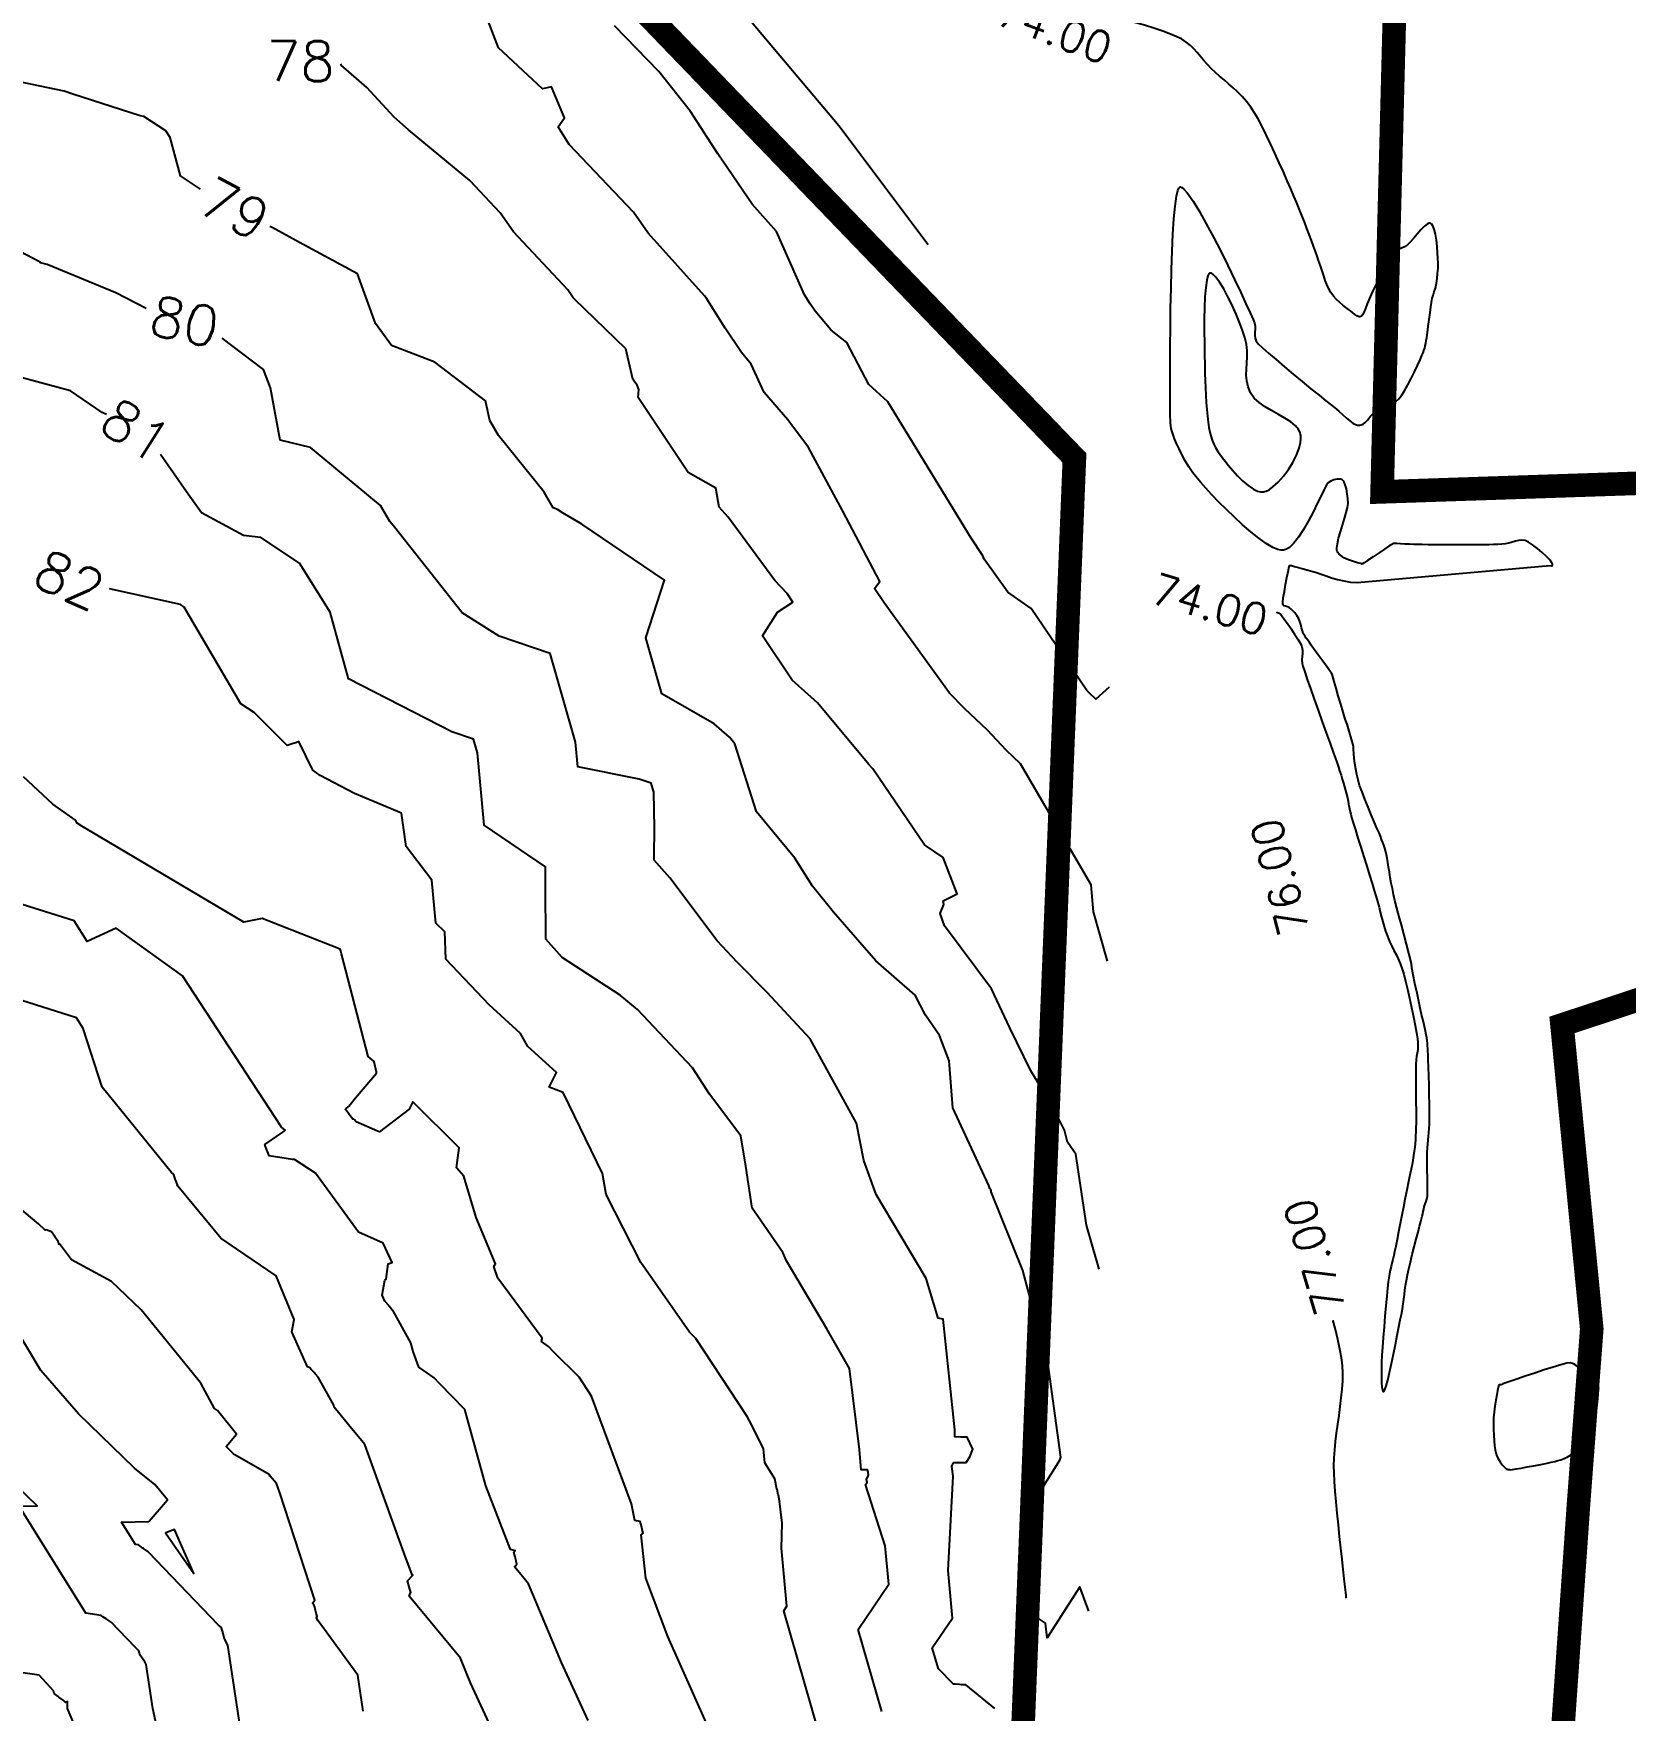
# Model space of a CAD drawing. Header units: metres. Extents: x 729358 to 732680, y 1423022 to 1426117.
# Drawn here: x 731091.7 to 731351, y 1424406.7 to 1424679.8 of the extents above; entities that cross this region are included whole.
import ezdxf

# ---------------------------------------------------------------- set-up
doc = ezdxf.new("R2010")
doc.units = ezdxf.units.M
doc.header["$MEASUREMENT"] = 0
doc.linetypes.add('PHANTOM', pattern=[2.5, 1.25, -0.25, 0.25, -0.25, 0.25, -0.25])
for name, color, linetype in [('36Bound', 6, 'PHANTOM'), ('ACAD_WHA ล่าสุด_พิกัดโครงการ$0$C-TOPO-MAJR', 9, 'Continuous'), ('ACAD_WHA ล่าสุด_พิกัดโครงการ$0$C-TOPO-MINR', 8, 'Continuous'), ('HR36 IE-Exi_Xref$0$CONTOUR', 8, 'Continuous'), ('HR36 IE-Exi_Xref$0$CONTOURINDEX', 10, 'Continuous'), ('HR36 IE-Exi_Xref$0$CONTOURTEXT', 7, 'Continuous')]:
    doc.layers.add(name, color=color, linetype=linetype)
doc.styles.add('ACAD_WHA ล่าสุด_พิกัดโครงการ$0$Standard', font='simplex.shx')
doc.styles.add('HR36 IE-Exi_Xref$0$5mm', font='simplex', dxfattribs={"height": 5})

msp = doc.modelspace()

# ---------------------------------------------------------------- linework, layer by layer
at = {"layer": 'ACAD_WHA ล่าสุด_พิกัดโครงการ$0$C-TOPO-MAJR', "color": 1, "linetype": 'Continuous', "lineweight": -3, "extrusion": (-1.32336e-07, 8.68819e-08, 1), "elevation": 75}
msp.add_lwpolyline([(731283.29, 1424640.78), (731283.22, 1424640.76), (731283.11, 1424640.64), (731282.95, 1424640.32), (731282.78, 1424639.64), (731282.62, 1424638.44), (731282.5, 1424636.93), (731282.43, 1424635.18), (731282.39, 1424633.29), (731282.39, 1424631.33), (731282.4, 1424629.38), (731282.43, 1424627.52), (731282.46, 1424625.84), (731282.5, 1424624.41), (731282.53, 1424623.31), (731282.57, 1424622.1), (731282.63, 1424620.89), (731282.71, 1424619.71), (731282.79, 1424618.56), (731282.9, 1424617.49), (731283.01, 1424616.5), (731283.14, 1424615.62), (731283.28, 1424614.87), (731283.43, 1424614.28), (731283.67, 1424613.57), (731283.92, 1424612.95), (731284.19, 1424612.39), (731284.52, 1424611.84), (731284.9, 1424611.29), (731285.36, 1424610.71), (731285.78, 1424610.18), (731286.34, 1424609.47), (731287.03, 1424608.65), (731287.8, 1424607.78), (731288.64, 1424606.93), (731289.51, 1424606.18), (731290.38, 1424605.58), (731291.06, 1424605.27), (731291.56, 1424605.16), (731291.88, 1424605.15), (731292.03, 1424605.16), (731292.17, 1424605.19), (731292.46, 1424605.28), (731292.93, 1424605.51), (731293.58, 1424605.97), (731294.43, 1424606.74), (731295.28, 1424607.7), (731296.09, 1424608.78), (731296.81, 1424609.95), (731297.41, 1424611.14), (731297.86, 1424612.3), (731298.07, 1424613.17), (731298.14, 1424613.78), (731298.13, 1424614.16), (731298.11, 1424614.34), (731298.08, 1424614.51), (731297.98, 1424614.84), (731297.73, 1424615.31), (731297.25, 1424615.89), (731296.46, 1424616.56), (731295.5, 1424617.18), (731294.45, 1424617.78), (731293.36, 1424618.39), (731292.31, 1424619.02), (731291.34, 1424619.69), (731290.53, 1424620.44), (731289.93, 1424621.27), (731289.52, 1424622.25), (731289.31, 1424623.22), (731289.23, 1424624.18), (731289.26, 1424625.15), (731289.32, 1424626.13), (731289.38, 1424627.12), (731289.38, 1424628.15), (731289.28, 1424629.21), (731289.02, 1424630.31), (731288.64, 1424631.43), (731288.15, 1424632.73), (731287.56, 1424634.12), (731286.92, 1424635.54), (731286.24, 1424636.93), (731285.55, 1424638.2), (731284.89, 1424639.29), (731284.27, 1424640.13), (731283.83, 1424640.58), (731283.54, 1424640.76), (731283.36, 1424640.79), (731283.29, 1424640.78)], close=True, dxfattribs=at)
at = {"layer": 'ACAD_WHA ล่าสุด_พิกัดโครงการ$0$C-TOPO-MINR', "color": 8, "linetype": 'Continuous', "lineweight": -3, "extrusion": (-1.32336e-07, 8.68819e-08, 1)}
for points, elevation in [([(731282.03, 1424587.16), (731282.13, 1424587.13), (731282.34, 1424587.07), (731282.7, 1424586.97), (731283.25, 1424586.8), (731284.02, 1424586.56), (731284.86, 1424586.31), (731285.75, 1424586.07), (731286.65, 1424585.84), (731287.54, 1424585.65), (731288.39, 1424585.52), (731289.38, 1424585.44), (731290.41, 1424585.42), (731291.42, 1424585.45), (731292.35, 1424585.5), (731293.13, 1424585.55), (731293.7, 1424585.58), (731294, 1424585.57), (731294.3, 1424585.5), (731294.56, 1424585.4), (731294.81, 1424585.23), (731295.02, 1424584.98), (731295.42, 1424584.45), (731295.94, 1424583.72), (731296.52, 1424582.87), (731297.11, 1424581.99), (731297.63, 1424581.15), (731298.04, 1424580.44), (731298.27, 1424579.94), (731298.37, 1424579.38), (731298.37, 1424578.86), (731298.31, 1424578.35), (731298.28, 1424577.82), (731298.33, 1424577.23), (731298.46, 1424576.75), (731298.75, 1424575.86), (731299.17, 1424574.62), (731299.69, 1424573.12), (731300.29, 1424571.42), (731300.94, 1424569.6), (731301.6, 1424567.73), (731302.26, 1424565.9), (731302.88, 1424564.16), (731303.43, 1424562.61), (731303.9, 1424561.3), (731304.24, 1424560.33), (731304.43, 1424559.75), (731304.66, 1424559.02), (731304.87, 1424558.36), (731305.05, 1424557.73), (731305.23, 1424557.13), (731305.39, 1424556.52), (731305.55, 1424555.9), (731305.69, 1424555.31), (731305.8, 1424554.78), (731305.89, 1424554.28), (731305.98, 1424553.79), (731306.09, 1424553.26), (731306.24, 1424552.67), (731306.39, 1424552.13), (731306.65, 1424551.26), (731307, 1424550.11), (731307.42, 1424548.77), (731307.88, 1424547.29), (731308.37, 1424545.74), (731308.85, 1424544.2), (731309.31, 1424542.72), (731309.73, 1424541.38), (731310.08, 1424540.24), (731310.34, 1424539.37), (731310.61, 1424538.42), (731310.85, 1424537.54), (731311.06, 1424536.72), (731311.26, 1424535.92), (731311.47, 1424535.15), (731311.68, 1424534.38), (731311.93, 1424533.6), (731312.21, 1424532.8), (731312.56, 1424531.93), (731312.92, 1424531.16), (731313.27, 1424530.47), (731313.63, 1424529.8), (731313.98, 1424529.1), (731314.32, 1424528.33), (731314.64, 1424527.45), (731314.89, 1424526.62), (731315.18, 1424525.49), (731315.5, 1424524.15), (731315.83, 1424522.68), (731316.16, 1424521.16), (731316.47, 1424519.66), (731316.74, 1424518.27), (731316.96, 1424517.06), (731317.12, 1424516.1), (731317.19, 1424515.49), (731317.19, 1424514.85), (731317.15, 1424514.28), (731317.07, 1424513.75), (731316.98, 1424513.22), (731316.9, 1424512.65), (731316.84, 1424512), (731316.83, 1424511.42), (731316.83, 1424510.56), (731316.83, 1424509.49), (731316.84, 1424508.28), (731316.86, 1424506.99), (731316.87, 1424505.69), (731316.88, 1424504.44), (731316.89, 1424503.31), (731316.88, 1424502.36), (731316.87, 1424501.66), (731316.84, 1424500.92), (731316.8, 1424500.27), (731316.77, 1424499.66), (731316.72, 1424499.06), (731316.66, 1424498.46), (731316.59, 1424497.8), (731316.49, 1424497.07), (731316.37, 1424496.32), (731316.24, 1424495.59), (731316.09, 1424494.88), (731315.94, 1424494.15), (731315.77, 1424493.4), (731315.6, 1424492.59), (731315.42, 1424491.72), (731315.26, 1424490.93), (731315.06, 1424489.9), (731314.82, 1424488.69), (731314.56, 1424487.37), (731314.3, 1424486), (731314.03, 1424484.66), (731313.79, 1424483.4), (731313.57, 1424482.29), (731313.39, 1424481.4), (731313.26, 1424480.8), (731313.11, 1424480.12), (731312.96, 1424479.53), (731312.82, 1424478.98), (731312.68, 1424478.43), (731312.56, 1424477.83), (731312.44, 1424477.15), (731312.36, 1424476.52), (731312.25, 1424475.5), (731312.12, 1424474.16), (731311.97, 1424472.6), (731311.82, 1424470.9), (731311.67, 1424469.16), (731311.53, 1424467.45), (731311.41, 1424465.88), (731311.32, 1424464.51), (731311.25, 1424463.45), (731311.23, 1424462.78), (731311.23, 1424461.9), (731311.23, 1424460.97), (731311.25, 1424460.1), (731311.31, 1424459.36), (731311.4, 1424458.92), (731311.49, 1424458.72), (731311.57, 1424458.65), (731311.61, 1424458.64), (731311.64, 1424458.65), (731311.7, 1424458.72), (731311.81, 1424458.97), (731311.99, 1424459.52), (731312.26, 1424460.51), (731312.56, 1424461.76), (731312.88, 1424463.19), (731313.2, 1424464.73), (731313.52, 1424466.3), (731313.83, 1424467.81), (731314.1, 1424469.18), (731314.32, 1424470.34), (731314.49, 1424471.21), (731314.65, 1424472.12), (731314.78, 1424472.94), (731314.88, 1424473.7), (731314.98, 1424474.43), (731315.07, 1424475.17), (731315.18, 1424475.93), (731315.31, 1424476.75), (731315.49, 1424477.65), (731315.69, 1424478.61), (731315.96, 1424479.73), (731316.26, 1424480.96), (731316.59, 1424482.23), (731316.91, 1424483.47), (731317.21, 1424484.61), (731317.46, 1424485.58), (731317.66, 1424486.31), (731317.77, 1424486.75), (731317.87, 1424487.2), (731317.96, 1424487.6), (731318.04, 1424487.97), (731318.13, 1424488.35), (731318.22, 1424488.74), (731318.37, 1424489.2), (731318.51, 1424489.6), (731318.63, 1424489.99), (731318.73, 1424490.46), (731318.75, 1424490.89), (731318.75, 1424491.6), (731318.74, 1424492.52), (731318.72, 1424493.56), (731318.7, 1424494.67), (731318.68, 1424495.75), (731318.68, 1424496.74), (731318.69, 1424497.55), (731318.73, 1424498.3), (731318.79, 1424498.98), (731318.85, 1424499.6), (731318.92, 1424500.2), (731318.98, 1424500.82), (731319.04, 1424501.49), (731319.07, 1424502.25), (731319.08, 1424503.01), (731319.07, 1424504.11), (731319.05, 1424505.46), (731319.02, 1424506.96), (731318.99, 1424508.52), (731318.95, 1424510.06), (731318.91, 1424511.47), (731318.87, 1424512.66), (731318.84, 1424513.55), (731318.82, 1424514.05), (731318.8, 1424514.53), (731318.77, 1424514.94), (731318.74, 1424515.34), (731318.7, 1424515.75), (731318.64, 1424516.23), (731318.54, 1424516.71), (731318.35, 1424517.6), (731318.07, 1424518.83), (731317.74, 1424520.28), (731317.39, 1424521.87), (731317.04, 1424523.5), (731316.7, 1424525.07), (731316.42, 1424526.48), (731316.22, 1424527.65), (731316.12, 1424528.34), (731314.51, 1424534.62), (731314.22, 1424535.56), (731313.95, 1424536.56), (731313.69, 1424537.59), (731313.45, 1424538.61), (731313.23, 1424539.61), (731313.02, 1424540.54), (731312.83, 1424541.43), (731312.67, 1424542.33), (731312.53, 1424543.2), (731312.4, 1424544.03), (731312.29, 1424544.8), (731312.19, 1424545.49), (731312.09, 1424546.07), (731311.98, 1424546.53), (731311.82, 1424547.11), (731311.65, 1424547.6), (731311.48, 1424548.06), (731311.28, 1424548.54), (731311.07, 1424549.1), (731310.86, 1424549.61), (731310.52, 1424550.4), (731310.08, 1424551.42), (731309.58, 1424552.58), (731309.06, 1424553.83), (731308.54, 1424555.09), (731308.08, 1424556.29), (731307.69, 1424557.36), (731307.43, 1424558.24), (731307.22, 1424559.11), (731307.05, 1424560.01), (731306.9, 1424560.91), (731306.79, 1424561.76), (731306.72, 1424562.54), (731306.67, 1424563.21), (731306.67, 1424563.74), (731305.65, 1424567.31), (731305.35, 1424568.16), (731304.99, 1424569.29), (731304.61, 1424570.59), (731304.22, 1424571.94), (731303.86, 1424573.21), (731303.56, 1424574.29), (731303.34, 1424575.07), (731303.23, 1424575.42), (731303.09, 1424575.66), (731302.94, 1424575.86), (731302.77, 1424576.09), (731302.55, 1424576.39), (731302.12, 1424577), (731301.54, 1424577.79), (731300.91, 1424578.67), (731300.31, 1424579.5), (731299.82, 1424580.19), (731299.52, 1424580.61), (731299.23, 1424581.01), (731298.98, 1424581.34), (731298.74, 1424581.69), (731298.51, 1424582.11), (731298.36, 1424582.54), (731298.24, 1424583.03), (731298.12, 1424583.55), (731297.97, 1424584.07), (731297.75, 1424584.57), (731297.46, 1424585.03), (731297.12, 1424585.45), (731296.78, 1424585.81), (731296.46, 1424586.1), (731296.21, 1424586.31), (731295.92, 1424586.46), (731295.62, 1424586.53), (731295.35, 1424586.62), (731295.17, 1424586.8), (731295.16, 1424587.16), (731295.26, 1424587.92), (731295.43, 1424588.93), (731295.63, 1424590.07), (731295.85, 1424591.19), (731296.04, 1424592.16), (731296.16, 1424592.74), (731296.22, 1424593.02), (731296.24, 1424593.11), (731296.25, 1424593.12), (731296.26, 1424593.13), (731296.29, 1424593.15), (731296.35, 1424593.17), (731296.43, 1424593.18), (731296.61, 1424593.14), (731297.06, 1424593.01), (731297.71, 1424592.83), (731298.48, 1424592.61), (731299.29, 1424592.39), (731300.06, 1424592.18), (731300.67, 1424592), (731301.4, 1424591.75), (731302.22, 1424591.47), (731303.13, 1424591.17), (731304.11, 1424590.89), (731305.14, 1424590.65), (731306.2, 1424590.47), (731307.29, 1424590.39), (731338.66, 1424593.14), (731338.96, 1424593.12), (731339.08, 1424593.16), (731339.12, 1424593.2), (731339.13, 1424593.24), (731339.12, 1424593.36), (731339.01, 1424593.6), (731338.71, 1424594.01), (731338.14, 1424594.62), (731337.43, 1424595.28), (731336.65, 1424595.94), (731335.87, 1424596.52), (731335.18, 1424596.97), (731334.64, 1424597.21), (731334.09, 1424597.3), (731333.58, 1424597.25), (731333.07, 1424597.11), (731332.55, 1424596.94), (731331.99, 1424596.78), (731331.38, 1424596.67), (731330.84, 1424596.63), (731330.21, 1424596.6), (731329.52, 1424596.57), (731328.76, 1424596.55), (731327.94, 1424596.54), (731327.09, 1424596.53), (731326.21, 1424596.52), (731325.3, 1424596.51), (731324.41, 1424596.51), (731323.37, 1424596.51), (731322.25, 1424596.52), (731321.09, 1424596.52), (731319.94, 1424596.54), (731318.86, 1424596.55), (731317.9, 1424596.56), (731317.1, 1424596.58), (731316.53, 1424596.59), (731315.81, 1424596.62), (731315.05, 1424596.66), (731314.34, 1424596.7), (731313.73, 1424596.74), (731313.37, 1424596.76), (731313.21, 1424596.77), (731313.15, 1424596.78), (731313.15, 1424596.78), (731313.14, 1424596.77), (731313.12, 1424596.75), (731313.1, 1424596.7), (731313.07, 1424596.65), (731312.95, 1424596.59), (731312.74, 1424596.48), (731312.44, 1424596.29), (731311.76, 1424595.83), (731310.85, 1424595.23), (731309.87, 1424594.57), (731308.97, 1424593.97), (731308.42, 1424593.61), (731308.16, 1424593.43), (731308.07, 1424593.38), (731308.06, 1424593.37), (731308.06, 1424593.38), (731308.06, 1424593.41), (731308.05, 1424593.43), (731307.86, 1424593.47), (731307.37, 1424593.59), (731306.68, 1424593.8), (731305.9, 1424594.08), (731305.14, 1424594.44), (731304.61, 1424594.78), (731304.3, 1424595.06), (731304.14, 1424595.26), (731304.09, 1424595.37), (731304.05, 1424595.46), (731304, 1424595.67), (731303.99, 1424596.06), (731304.06, 1424596.69), (731304.27, 1424597.63), (731304.56, 1424598.66), (731304.89, 1424599.74), (731305.23, 1424600.8), (731305.52, 1424601.78), (731305.73, 1424602.62), (731305.8, 1424603.25), (731305.76, 1424604.05), (731305.67, 1424604.86), (731305.53, 1424605.63), (731305.34, 1424606.29), (731305.16, 1424606.72), (731305.01, 1424606.95), (731304.9, 1424607.07), (731304.84, 1424607.11), (731304.77, 1424607.15), (731304.62, 1424607.21), (731304.37, 1424607.25), (731304, 1424607.24), (731303.51, 1424607.12), (731303.02, 1424606.91), (731302.57, 1424606.64), (731302.3, 1424606.29), (731301.91, 1424605.54), (731301.4, 1424604.5), (731300.79, 1424603.24), (731300.11, 1424601.85), (731299.36, 1424600.42), (731298.57, 1424599.03), (731297.75, 1424597.77), (731296.92, 1424596.74), (731296.26, 1424596.12), (731295.77, 1424595.82), (731295.45, 1424595.7), (731295.29, 1424595.67), (731295.15, 1424595.65), (731294.86, 1424595.67), (731294.35, 1424595.79), (731293.57, 1424596.12), (731292.47, 1424596.76), (731291.26, 1424597.61), (731289.97, 1424598.64), (731288.64, 1424599.78), (731287.3, 1424601.01), (731286, 1424602.26), (731284.77, 1424603.5), (731283.63, 1424604.68), (731282.64, 1424605.74), (731281.82, 1424606.66), (731281.21, 1424607.38), (731280.52, 1424608.28), (731279.88, 1424609.24), (731279.29, 1424610.23), (731278.75, 1424611.22), (731278.28, 1424612.16), (731277.88, 1424613.03), (731277.55, 1424613.8), (731277.3, 1424614.44), (731277.14, 1424614.91), (731277, 1424615.45), (731276.92, 1424615.93), (731276.88, 1424616.39), (731276.86, 1424616.86), (731276.85, 1424617.36), (731276.84, 1424617.92), (731276.83, 1424618.48), (731276.83, 1424619.65), (731276.82, 1424621.37), (731276.82, 1424623.53), (731276.82, 1424626.07), (731276.84, 1424628.9), (731276.87, 1424631.92), (731276.91, 1424635.07), (731276.97, 1424638.25), (731277.05, 1424641.37), (731277.16, 1424644.37), (731277.29, 1424647.14), (731277.45, 1424649.62), (731277.64, 1424651.71), (731277.87, 1424653.32), (731278.08, 1424654.22), (731278.25, 1424654.64), (731278.38, 1424654.78), (731278.44, 1424654.81), (731278.52, 1424654.81), (731278.72, 1424654.75), (731279.08, 1424654.46), (731279.67, 1424653.78), (731280.56, 1424652.49), (731281.59, 1424650.81), (731282.7, 1424648.83), (731283.87, 1424646.64), (731285.06, 1424644.34), (731286.22, 1424642.01), (731287.32, 1424639.75), (731288.32, 1424637.65), (731289.18, 1424635.8), (731289.87, 1424634.3), (731290.34, 1424633.23), (731290.55, 1424632.69), (731290.66, 1424632.15), (731290.67, 1424631.63), (731290.64, 1424631.13), (731290.62, 1424630.65), (731290.68, 1424630.17), (731290.86, 1424629.68), (731291.19, 1424629.28), (731291.88, 1424628.62), (731292.86, 1424627.73), (731294.07, 1424626.69), (731295.43, 1424625.54), (731296.88, 1424624.33), (731298.35, 1424623.12), (731299.77, 1424621.95), (731301.08, 1424620.89), (731302.21, 1424619.98), (731303.09, 1424619.27), (731303.66, 1424618.83), (731304.3, 1424618.29), (731304.92, 1424617.74), (731305.5, 1424617.2), (731306.07, 1424616.72), (731306.61, 1424616.33), (731307.02, 1424616.12), (731307.33, 1424616.03), (731307.53, 1424616.01), (731307.63, 1424616.01), (731307.74, 1424616.02), (731307.96, 1424616.06), (731308.25, 1424616.19), (731308.6, 1424616.46), (731309.01, 1424616.91), (731309.42, 1424617.41), (731309.88, 1424617.93), (731310.42, 1424618.38), (731311.04, 1424618.73), (731311.67, 1424619), (731312.3, 1424619.23), (731312.92, 1424619.5), (731313.53, 1424619.84), (731314.1, 1424620.31), (731314.52, 1424620.84), (731315.02, 1424621.62), (731315.55, 1424622.58), (731316.1, 1424623.64), (731316.63, 1424624.72), (731317.12, 1424625.75), (731317.54, 1424626.66), (731317.84, 1424627.36), (731318.02, 1424627.78), (731318.17, 1424628.2), (731318.29, 1424628.58), (731318.37, 1424628.95), (731318.46, 1424629.33), (731318.54, 1424629.78), (731318.63, 1424630.28), (731318.74, 1424631.09), (731318.88, 1424632.11), (731319.03, 1424633.22), (731319.18, 1424634.31), (731319.3, 1424635.28), (731319.4, 1424636), (731319.46, 1424636.38), (731319.53, 1424636.69), (731319.6, 1424636.96), (731319.68, 1424637.22), (731319.75, 1424637.47), (731319.85, 1424637.76), (731319.94, 1424638.02), (731320.03, 1424638.31), (731320.09, 1424638.62), (731320.19, 1424639.17), (731320.3, 1424639.88), (731320.4, 1424640.7), (731320.46, 1424641.57), (731320.47, 1424642.41), (731320.43, 1424643.15), (731320.38, 1424644.07), (731320.3, 1424645.09), (731320.19, 1424646.14), (731320.03, 1424647.12), (731319.82, 1424647.96), (731319.62, 1424648.48), (731319.44, 1424648.74), (731319.31, 1424648.85), (731319.24, 1424648.88), (731319.16, 1424648.9), (731318.98, 1424648.89), (731318.68, 1424648.76), (731318.24, 1424648.44), (731317.65, 1424647.85), (731317.05, 1424647.14), (731316.47, 1424646.43), (731315.94, 1424645.82), (731315.51, 1424645.4), (731314.99, 1424645.08), (731314.5, 1424644.85), (731314.02, 1424644.65), (731313.57, 1424644.39), (731313.12, 1424644.01), (731312.79, 1424643.57), (731312.36, 1424642.85), (731311.87, 1424641.94), (731311.35, 1424640.92), (731310.83, 1424639.87), (731310.35, 1424638.86), (731309.92, 1424637.99), (731309.59, 1424637.32), (731309.25, 1424636.56), (731308.93, 1424635.78), (731308.64, 1424635.03), (731308.36, 1424634.38), (731308.15, 1424633.99), (731308, 1424633.79), (731307.9, 1424633.72), (731307.85, 1424633.69), (731307.79, 1424633.68), (731307.67, 1424633.67), (731307.48, 1424633.7), (731307.22, 1424633.82), (731306.89, 1424634.05), (731306.54, 1424634.34), (731306.18, 1424634.62), (731305.86, 1424634.85), (731305.45, 1424635.16), (731304.98, 1424635.54), (731304.47, 1424635.98), (731303.95, 1424636.48), (731303.46, 1424637.02), (731303.02, 1424637.61), (731302.65, 1424638.23), (731302.35, 1424638.9), (731302.09, 1424639.6), (731301.84, 1424640.35), (731301.6, 1424641.14), (731301.33, 1424641.97), (731301.01, 1424642.84), (731300.76, 1424643.52), (731300.48, 1424644.3), (731300.17, 1424645.15), (731299.83, 1424646.07), (731299.47, 1424647.05), (731299.09, 1424648.07), (731298.69, 1424649.12), (731298.28, 1424650.19), (731297.85, 1424651.26), (731297.4, 1424652.32), (731296.98, 1424653.31), (731296.47, 1424654.49), (731295.9, 1424655.82), (731295.27, 1424657.25), (731294.6, 1424658.76), (731293.9, 1424660.29), (731293.2, 1424661.82), (731292.49, 1424663.28), (731291.8, 1424664.66), (731291.15, 1424665.89), (731290.53, 1424666.95), (731289.98, 1424667.8), (731289.28, 1424668.71), (731288.56, 1424669.53), (731287.82, 1424670.28), (731287.08, 1424670.97), (731286.34, 1424671.62), (731285.61, 1424672.24), (731284.89, 1424672.85), (731284.2, 1424673.46), (731283.53, 1424674.09), (731282.85, 1424674.79), (731282.27, 1424675.46), (731281.74, 1424676.11), (731281.22, 1424676.72), (731280.7, 1424677.3), (731280.12, 1424677.86), (731279.45, 1424678.4), (731278.67, 1424678.91), (731277.93, 1424679.28), (731276.89, 1424679.71), (731275.62, 1424680.17), (731274.18, 1424680.66), (731272.63, 1424681.15), (731271.03, 1424681.62), (731269.44, 1424682.05), (731267.93, 1424682.44), (731266.56, 1424682.75), (731265.38, 1424682.97), (731264.47, 1424683.08), (731263.88, 1424683.07), (731263.24, 1424682.81), (731262.71, 1424682.39), (731262.25, 1424681.85), (731261.81, 1424681.29), (731261.35, 1424680.76), (731260.83, 1424680.33), (731260.19, 1424680.09), (731259.52, 1424680.06), (731258.77, 1424680.18), (731257.96, 1424680.42), (731257.14, 1424680.72), (731256.34, 1424681.06), (731255.61, 1424681.39), (731254.97, 1424681.67), (731254.46, 1424681.86)], 74), ([(731305.53, 1424425), (731305.51, 1424425.12), (731305.48, 1424425.41), (731305.43, 1424425.94), (731305.33, 1424426.81), (731305.19, 1424428.12), (731305.01, 1424429.64), (731304.83, 1424431.33), (731304.63, 1424433.13), (731304.43, 1424435.01), (731304.23, 1424436.92), (731304.04, 1424438.82), (731303.87, 1424440.67), (731303.72, 1424442.41), (731303.61, 1424444), (731303.54, 1424445.4), (731303.51, 1424446.57), (731303.54, 1424447.82), (731303.63, 1424449.13), (731303.77, 1424450.49), (731303.95, 1424451.89), (731304.14, 1424453.32), (731304.35, 1424454.76), (731304.54, 1424456.2), (731304.71, 1424457.62), (731304.85, 1424459.01), (731304.93, 1424460.36), (731304.96, 1424461.66), (731304.9, 1424462.89), (731304.75, 1424464.11), (731304.49, 1424465.52), (731304.15, 1424467.09), (731303.74, 1424468.77), (731303.28, 1424470.52), (731302.79, 1424472.3), (731302.29, 1424474.06), (731301.79, 1424475.76), (731301.31, 1424477.35), (731300.88, 1424478.8), (731300.5, 1424480.05), (731300.2, 1424481.08), (731299.99, 1424481.82)], 77)]:
    msp.add_lwpolyline(points, dxfattribs=dict(at, elevation=elevation))
at = {"layer": 'ACAD_WHA ล่าสุด_พิกัดโครงการ$0$C-TOPO-MINR', "color": 8, "linetype": 'Continuous', "lineweight": -3, "extrusion": (-1.32336e-07, 8.68819e-08, 1), "elevation": 76}
msp.add_lwpolyline([(731346.63, 1424459.25), (731346.62, 1424459.31), (731346.61, 1424459.43), (731346.59, 1424459.6), (731346.54, 1424459.8), (731346.46, 1424460.04), (731346.31, 1424460.29), (731346.09, 1424460.52), (731345.73, 1424460.79), (731345.28, 1424461.11), (731344.78, 1424461.45), (731344.27, 1424461.8), (731343.81, 1424462.16), (731343.39, 1424462.54), (731342.97, 1424462.88), (731342.51, 1424463.15), (731341.98, 1424463.3), (731341.44, 1424463.24), (731340.48, 1424463), (731339.21, 1424462.63), (731337.75, 1424462.17), (731336.2, 1424461.66), (731334.67, 1424461.14), (731333.28, 1424460.66), (731332.14, 1424460.26), (731331.36, 1424459.98), (731331.04, 1424459.87), (731330.84, 1424459.81), (731330.67, 1424459.76), (731330.48, 1424459.72), (731330.37, 1424459.69), (731330.33, 1424459.64), (731330.31, 1424459.56), (731330.31, 1424459.47), (731330.27, 1424459.3), (731330.17, 1424458.82), (731330.03, 1424458.11), (731329.87, 1424457.24), (731329.72, 1424456.28), (731329.59, 1424455.3), (731329.51, 1424454.37), (731329.49, 1424453.45), (731329.5, 1424452.49), (731329.53, 1424451.53), (731329.59, 1424450.62), (731329.66, 1424449.81), (731329.75, 1424449.14), (731329.86, 1424448.66), (731330.05, 1424448.14), (731330.31, 1424447.63), (731330.58, 1424447.19), (731330.82, 1424446.85), (731330.96, 1424446.65), (731331.12, 1424446.48), (731331.29, 1424446.34), (731331.41, 1424446.24), (731331.52, 1424446.12), (731331.63, 1424446.02), (731331.76, 1424445.99), (731331.9, 1424445.97), (731332.08, 1424445.93), (731332.32, 1424445.9), (731332.58, 1424445.94), (731333.18, 1424446.04), (731334.01, 1424446.19), (731334.98, 1424446.37), (731335.99, 1424446.55), (731336.94, 1424446.73), (731337.73, 1424446.89), (731338.26, 1424446.99), (731338.87, 1424447.13), (731339.46, 1424447.27), (731340, 1424447.41), (731340.44, 1424447.52), (731340.72, 1424447.61), (731340.99, 1424447.72), (731341.23, 1424447.83), (731341.48, 1424447.98), (731341.77, 1424448.14), (731342.31, 1424448.47), (731343, 1424448.9), (731343.76, 1424449.39), (731344.48, 1424449.89), (731345.08, 1424450.37), (731345.45, 1424450.77), (731345.69, 1424451.23), (731345.81, 1424451.7), (731345.87, 1424452.18), (731345.91, 1424452.7), (731345.97, 1424453.27), (731346.05, 1424453.8), (731346.15, 1424454.57), (731346.26, 1424455.5), (731346.37, 1424456.48), (731346.48, 1424457.44), (731346.56, 1424458.28), (731346.62, 1424458.92), (731346.63, 1424459.25)], close=True, dxfattribs=at)
at = {"layer": 'HR36 IE-Exi_Xref$0$CONTOUR', "flags": 128}
for points, elevation in [([(731237.43, 1424645.39), (731222.88, 1424664.74), (731199.62, 1424692.4), (731203.4, 1424683.96), (731195.44, 1424692.19), (731194.46, 1424693.4), (731193.88, 1424693.73), (731190.02, 1424704.22), (731189.25, 1424705.55), (731179.54, 1424711.39), (731174.91, 1424715.35), (731170.18, 1424718.51), (731167.78, 1424722.25), (731165.16, 1424731.55)], 75), ([(731266.65, 1424528.72), (731264.36, 1424536.74), (731263.99, 1424541.16), (731252.45, 1424560.89), (731250.13, 1424563.07), (731247.1, 1424566.33), (731243.32, 1424569.87), (731240.9, 1424572.38), (731230.27, 1424587.06), (731228.7, 1424589.42), (731229.55, 1424590.55), (731223.5, 1424602.03), (731217.92, 1424612.36), (731214.57, 1424616.88), (731210.7, 1424621.32), (731208.59, 1424625.97), (731207.04, 1424627.83), (731204.34, 1424631.84), (731201.26, 1424636.76), (731201.23, 1424636.83), (731201, 1424637.09), (731191.81, 1424647.26), (731189.42, 1424650.7), (731178.93, 1424661.74), (731177.15, 1424664.58), (731178.16, 1424666.05), (731176.06, 1424671.12), (731174.58, 1424670.79), (731167.41, 1424677.48), (731165.12, 1424683.53)], 77), ([(731118.88, 1424654.46), (731115.66, 1424656.65), (731113.98, 1424662.86), (731113.26, 1424663.93), (731109.67, 1424666.29), (731109.05, 1424666.41), (731098.13, 1424669.92), (731096.71, 1424670.41), (731086.55, 1424672.54)], 79), ([(731263.58, 1424422.85), (731262.11, 1424426.82), (731256.8, 1424418.54), (731256.52, 1424420.91), (731255.23, 1424421.78), (731255.22, 1424421.78), (731253.64, 1424424.29), (731252.73, 1424437.72), (731258.85, 1424447.49), (731259.02, 1424447.94), (731256.71, 1424465.01), (731254.96, 1424470.41), (731252.81, 1424478.36), (731247.69, 1424491.19), (731247.68, 1424491.31), (731247.66, 1424491.31), (731247.6, 1424491.5), (731247.48, 1424491.71), (731247.31, 1424492.18), (731241.43, 1424504.83), (731240.85, 1424512.52), (731239.28, 1424516.62), (731236.97, 1424519.94), (731235.28, 1424523.18), (731228.91, 1424528.76), (731226.27, 1424531.76), (731221.98, 1424536.72), (731218.57, 1424540.96), (731215.69, 1424545.48), (731209.46, 1424553.04), (731205.93, 1424564.12), (731205.04, 1424565.19), (731202.58, 1424567.4), (731194.02, 1424572.25), (731191.42, 1424581.41), (731194.47, 1424590.76), (731181.03, 1424599.89), (731177.96, 1424601.67), (731177.05, 1424602.28), (731176.32, 1424602.58), (731174.89, 1424605.12), (731167.43, 1424614.34), (731166, 1424616.78), (731165.32, 1424620), (731157.09, 1424626.29), (731150.01, 1424628.99), (731147.38, 1424632.6), (731144.47, 1424640.66), (731135.02, 1424645.78), (731130.57, 1424648.21), (731130.21, 1424648.37)], 79), ([(731103.57, 1424617.76), (731102.87, 1424618.1), (731097.72, 1424621.63), (731082.57, 1424625.66)], 81), ([(731229.87, 1424406.52), (731226, 1424419.91), (731231.03, 1424427.25), (731230.42, 1424433.49), (731227.23, 1424443.49), (731227.46, 1424443.83), (731227.35, 1424444.32), (731227.65, 1424444.9), (731227.72, 1424445.03), (731227.62, 1424445.51), (731227.56, 1424445.9), (731226.51, 1424445.9), (731226.21, 1424449.18), (731224.61, 1424462.37), (731220.92, 1424468.88), (731214.35, 1424479.93), (731213.74, 1424481.26), (731208.75, 1424488.48), (731207.73, 1424495.37), (731206.93, 1424500.28), (731201.82, 1424507.08), (731199.06, 1424511.36), (731190.07, 1424520.88), (731187.27, 1424523.19), (731177.79, 1424529.32), (731175.13, 1424532.31), (731175.07, 1424540.7), (731175.1, 1424544.07), (731165.12, 1424550.87), (731165.11, 1424550.87), (731164, 1424562.65), (731163.37, 1424564.87), (731159.84, 1424566.08), (731143.03, 1424574.72), (731140, 1424585.58), (731135, 1424593.52), (731128.72, 1424597.7), (731125.91, 1424598.03), (731119.04, 1424601.73), (731116.62, 1424605.17), (731112.41, 1424611.25)], 81), ([(731201.25, 1424404.77), (731195.01, 1424418.73), (731191.44, 1424428.26), (731190.66, 1424435.28), (731191, 1424435.56), (731190.85, 1424436.15), (731190.76, 1424436.53), (731190.61, 1424437.12), (731190.53, 1424437.5), (731189.62, 1424437.63), (731189.11, 1424440.35), (731182.56, 1424457.9), (731180.56, 1424460.96), (731176.39, 1424465.13), (731175.58, 1424466), (731174.46, 1424466.77), (731174.55, 1424467.33), (731167.32, 1424477.1), (731166.68, 1424479), (731166.93, 1424479.45), (731163.82, 1424486.98), (731161.77, 1424493.71), (731160.57, 1424495.05), (731161.02, 1424498.32), (731153.49, 1424505.83), (731152.87, 1424504.64), (731148.07, 1424500.94), (731147.88, 1424500.97), (731147.71, 1424501.04), (731144.24, 1424502.55), (731143.99, 1424502.9), (731143.86, 1424502.98), (731143.71, 1424502.99), (731143.13, 1424503.77), (731143.11, 1424503.81), (731142.53, 1424504.59), (731142.51, 1424504.64), (731142.62, 1424504.72), (731142.97, 1424505.02), (731143.08, 1424505.13), (731144.13, 1424506.49), (731147.54, 1424510.49), (731147.56, 1424510.54), (731147.56, 1424510.65), (731147.17, 1424512.33), (731147.16, 1424512.37), (731146.2, 1424513.2), (731141.89, 1424529.95), (731141.76, 1424530.35), (731141.76, 1424530.35), (731141.76, 1424530.35), (731141.76, 1424530.35), (731141.66, 1424530.69), (731141.64, 1424530.67), (731128.93, 1424535.68), (731125.94, 1424535.06), (731099.58, 1424550.73), (731098.83, 1424551.21), (731098.55, 1424551.7), (731094.83, 1424554.3), (731090.07, 1424558.74)], 83), ([(731166.61, 1424403.13), (731162.89, 1424411.23), (731161.22, 1424415.23), (731152.89, 1424425.32), (731153.11, 1424425.88), (731153.13, 1424425.89), (731152.89, 1424426.83), (731152.88, 1424426.86), (731152.63, 1424427.79), (731152.63, 1424427.83), (731153.48, 1424428.76), (731153.4, 1424428.78), (731152.01, 1424432.41), (731145.64, 1424450.02), (731143.01, 1424453.23), (731140.65, 1424456.12), (731140.63, 1424456.4), (731138.07, 1424461), (731137.63, 1424461.45), (731137.4, 1424461.74), (731136.96, 1424462.2), (731136.73, 1424462.48), (731136.34, 1424462.66), (731133.77, 1424468.37), (731134.13, 1424470.35), (731131.22, 1424477.47), (731122.23, 1424483.64), (731115.21, 1424492.09), (731115.12, 1424492.29), (731115.14, 1424492.29), (731114.87, 1424493.03), (731114.78, 1424493.23), (731114.54, 1424493.97), (731114.13, 1424494.38), (731102.87, 1424508.2), (731099.78, 1424517.78), (731098.71, 1424519.52), (731085.31, 1424523.72)], 85), ([(731125.78, 1424401.17), (731123.35, 1424417.36), (731122.85, 1424418.24), (731122.82, 1424418.29), (731122.57, 1424419.23), (731122.32, 1424420.17), (731122.3, 1424420.19), (731121.85, 1424420.58), (731110.44, 1424432.5), (731110.33, 1424432.57), (731109.62, 1424433.09), (731109.51, 1424433.16), (731108.8, 1424433.68), (731108.29, 1424433.75), (731106.03, 1424437.38), (731110.51, 1424437.48), (731110.55, 1424437.54), (731113.51, 1424441), (731111.47, 1424443.53), (731108.16, 1424446.14), (731099.01, 1424455), (731092.89, 1424462.05), (731086.53, 1424472.72)], 87), ([(731113.23, 1424435.65), (731113.21, 1424435.63), (731117.79, 1424429), (731114.67, 1424436.18), (731113.23, 1424435.65)], 87), ([(731098.29, 1424404.58), (731097.23, 1424407.01), (731097.24, 1424408.19), (731096.89, 1424408), (731096.64, 1424408.25), (731096.55, 1424408.38), (731095.84, 1424408.85), (731095.74, 1424409), (731095.04, 1424409.45), (731094.97, 1424409.9), (731092.6, 1424412.43), (731089.2, 1424412.96)], 89)]:
    msp.add_lwpolyline(points, dxfattribs=dict(at, elevation=elevation))
at = {"layer": 'HR36 IE-Exi_Xref$0$CONTOURINDEX', "flags": 128}
for points, elevation in [([(731266.92, 1424573.34), (731264.74, 1424571.37), (731263.67, 1424572.37), (731263.27, 1424572.81), (731254.17, 1424586.18), (731250.4, 1424588.84), (731246.52, 1424594.21), (731246.34, 1424594.73), (731244.42, 1424597.59), (731230.85, 1424619.81), (731227.75, 1424622.64), (731224.19, 1424629.49), (731221.61, 1424631.48), (731219.01, 1424634.6), (731218.2, 1424635.8), (731217.28, 1424637.27), (731212.71, 1424647.57), (731208.76, 1424652.01), (731203.14, 1424660.2), (731198.73, 1424667.11), (731193.55, 1424673.62), (731186.34, 1424681.07)], 76), ([(731265.25, 1424478.55), (731263.19, 1424485.74), (731261.49, 1424497.3), (731260.1, 1424499.27), (731259.63, 1424501.2), (731258.56, 1424503.4), (731257.74, 1424505.03), (731254.15, 1424510.88), (731250.71, 1424517.88), (731247.72, 1424524.21), (731240.07, 1424534.49), (731239.38, 1424536.5), (731239.97, 1424537.98), (731239.85, 1424538.55), (731242.13, 1424539.68), (731239.85, 1424545.62), (731236.84, 1424547.68), (731228.41, 1424560.05), (731228.25, 1424560.2), (731227.73, 1424560.74), (731219.37, 1424570.82), (731215.27, 1424574.51), (731210.42, 1424581.72), (731212.88, 1424585.55), (731215.4, 1424587.18), (731214.47, 1424588.58), (731212.46, 1424590.74), (731204.83, 1424601.02), (731203.39, 1424602.68), (731202.85, 1424605.76), (731198.33, 1424608.32), (731190.16, 1424620.5), (731190.31, 1424621.81), (731190, 1424622.53), (731189.66, 1424623.04), (731189.31, 1424623.53), (731188.17, 1424628.46), (731179.79, 1424636.55), (731179.6, 1424636.76), (731178.71, 1424638.05), (731169.89, 1424647.48), (731167.71, 1424650.58), (731162.77, 1424655.89), (731152.75, 1424664.09), (731150.42, 1424666.19), (731146.01, 1424671), (731141.83, 1424674.66), (731141.71, 1424674.8)], 78), ([(731110.06, 1424635.03), (731105.09, 1424637.59), (731093.91, 1424642.16), (731092.83, 1424642.46), (731092.79, 1424642.58), (731079.4, 1424649.57)], 80), ([(731248.27, 1424407.04), (731243.53, 1424410.87), (731242.84, 1424410.9), (731242.52, 1424410.94), (731241.84, 1424410.97), (731241.52, 1424411.01), (731239.08, 1424413.48), (731238.09, 1424416.9), (731241.39, 1424421.71), (731240.65, 1424429.48), (731241.48, 1424444.87), (731241.26, 1424446.46), (731241.34, 1424446.62), (731241.34, 1424446.62), (731241.37, 1424446.68), (731241.57, 1424447.05), (731241.6, 1424447.11), (731242.09, 1424447.1), (731242.6, 1424447.09), (731242.65, 1424447.09), (731243.6, 1424447.06), (731244.19, 1424448.01), (731244.7, 1424449.28), (731243.76, 1424451.19), (731243.76, 1424451.2), (731243.62, 1424451.2), (731242.76, 1424451.22), (731241.86, 1424451.25), (731241.76, 1424451.26), (731241.75, 1424452.38), (731239.85, 1424470.43), (731239.06, 1424470.6), (731237.08, 1424477.07), (731228.96, 1424490.75), (731226.96, 1424496.29), (731225.72, 1424502.36), (731218.26, 1424515.96), (731218.23, 1424516.02), (731218.19, 1424516.08), (731211.19, 1424523.64), (731206.32, 1424528.54), (731203.04, 1424532.04), (731195.36, 1424542.31), (731192.8, 1424545.18), (731192.8, 1424545.8), (731192.84, 1424550.46), (731192.76, 1424556.27), (731192.29, 1424557.72), (731190.32, 1424558.38), (731180.33, 1424560.36), (731179.96, 1424564.37), (731175.86, 1424578.85), (731167.56, 1424581.67), (731161.52, 1424585.46), (731150.48, 1424599.42), (731149.75, 1424600.32), (731148.21, 1424602.94), (731136.81, 1424612.38), (731131.89, 1424613.55), (731130.28, 1424622.09), (731129.14, 1424625.11), (731122.41, 1424630.19)], 80), ([(731220.66, 1424399.55), (731213.91, 1424422.92), (731214.42, 1424423.67), (731213.51, 1424433.11), (731213.63, 1424437.21), (731213.23, 1424440.8), (731213.24, 1424440.81), (731213.23, 1424440.83), (731213.02, 1424441.78), (731213.01, 1424441.8), (731212.8, 1424442.76), (731212.77, 1424442.76), (731212.46, 1424444.44), (731210.81, 1424447.01), (731210.58, 1424449.29), (731208.63, 1424453.3), (731207.94, 1424454.56), (731199.59, 1424467.3), (731198.56, 1424468.33), (731190.6, 1424479.65), (731184.97, 1424490.71), (731184.36, 1424494.14), (731177.96, 1424507.35), (731175.67, 1424508.19), (731176.86, 1424510.6), (731172.24, 1424514.81), (731171.03, 1424516.93), (731165.9, 1424521.64), (731158.85, 1424529.04), (731158.69, 1424533.51), (731157.24, 1424534.9), (731156.58, 1424541.92), (731152.42, 1424547.4), (731151.66, 1424552.84), (731143.97, 1424556.01), (731138.39, 1424558.96), (731137.2, 1424559.85), (731134.93, 1424564.48), (731134.44, 1424564.31), (731133.99, 1424564.16), (731133.49, 1424563.99), (731133.04, 1424563.83), (731128.02, 1424568.82), (731127.63, 1424569.21), (731125.47, 1424570.61), (731116.22, 1424586.4), (731115.63, 1424586.81), (731104.09, 1424589.35)], 82), ([(731182.02, 1424405.09), (731177.69, 1424414.52), (731172.34, 1424427.32), (731170.08, 1424430.05), (731170.14, 1424430.2), (731170.44, 1424430.52), (731170.38, 1424430.76), (731170.2, 1424431.49), (731170.14, 1424431.73), (731169.95, 1424432.46), (731170.17, 1424432.7), (731169.37, 1424432.9), (731165.37, 1424443.31), (731161.94, 1424455.73), (731157.88, 1424459.89), (731156.95, 1424460.89), (731154.47, 1424462.6), (731153.54, 1424465.17), (731153.17, 1424466.58), (731150.27, 1424471.78), (731150.19, 1424471.86), (731149.63, 1424472.55), (731149.55, 1424472.63), (731148.99, 1424473.32), (731148.93, 1424473.35), (731148.47, 1424474.36), (731148.92, 1424476.79), (731149.13, 1424476.96), (731149.47, 1424479.42), (731150.11, 1424479.64), (731148.66, 1424482.82), (731144.61, 1424484.58), (731137.63, 1424494.23), (731134.2, 1424496.41), (731133.89, 1424496.43), (731133.88, 1424496.43), (731133.88, 1424496.43), (731130.09, 1424497.03), (731129.8, 1424497.76), (731129.73, 1424497.96), (731129.44, 1424498.7), (731129.37, 1424498.9), (731132.31, 1424500.87), (731132.31, 1424500.87), (731132.32, 1424500.87), (731132.52, 1424501.04), (731132.7, 1424501.19), (731132.07, 1424501.72), (731115.99, 1424526.36), (731105.17, 1424534.09), (731100.42, 1424531.91), (731098.34, 1424535.31), (731084.11, 1424539.76)], 84), ([(731145.39, 1424406.6), (731144.55, 1424412.46), (731138.07, 1424421.32), (731137.8, 1424421.77), (731137.89, 1424422.04), (731137.76, 1424422.53), (731137.63, 1424423.01), (731137.51, 1424423.5), (731137.38, 1424423.98), (731137.12, 1424424.18), (731137.53, 1424424.66), (731131.81, 1424442.15), (731131.27, 1424443.64), (731130.27, 1424444.86), (731130.1, 1424445.15), (731124.51, 1424448.32), (731124.28, 1424448.49), (731123.78, 1424449.01), (731123.55, 1424449.18), (731123.06, 1424449.7), (731124.75, 1424451.69), (731121.65, 1424455.55), (731121.2, 1424455.88), (731118.98, 1424460.02), (731109.26, 1424471.93), (731104.42, 1424476.54), (731097.89, 1424480.08), (731095.91, 1424482.67), (731095.81, 1424482.62), (731095.76, 1424482.99), (731095.72, 1424483.05), (731095.2, 1424483.81), (731095.15, 1424483.87), (731094.63, 1424484.64), (731093.78, 1424484.97), (731093.62, 1424484.94), (731092.54, 1424485.97), (731076.22, 1424499.52)], 86), ([(731112.84, 1424399.18), (731111.15, 1424407), (731110.07, 1424414.2), (731109.85, 1424414.6), (731109.03, 1424415.75), (731108.94, 1424416.07), (731108.86, 1424416.39), (731108.41, 1424416.86), (731108.26, 1424416.99), (731104.36, 1424421.06), (731103.85, 1424421.4), (731103.53, 1424421.63), (731103.01, 1424421.96), (731102.7, 1424422.19), (731100.23, 1424422.56), (731089.37, 1424439.97), (731092.31, 1424440.04), (731087.49, 1424444.71)], 88)]:
    msp.add_lwpolyline(points, dxfattribs=dict(at, elevation=elevation))

# ---------------------------------------------------------------- texts
at = {"layer": 'HR36 IE-Exi_Xref$0$CONTOURTEXT', "char_height": 6.5, "attachment_point": 5, "style": 'HR36 IE-Exi_Xref$0$5mm'}
for s, insert, rotation in [('{78}', (731135.17, 1424675.32, 78), 359.4192), ('{79}', (731124.46, 1424651.25, 79), 332.1746), ('{80}', (731116.3, 1424632.91, 80), 347.8021), ('{81}', (731108.39, 1424615.14, 81), 327.6635), ('{82}', (731097.55, 1424590.79, 82), 335.6493), ('{82}', (731097.55, 1424590.79, 82), 335.6493)]:
    msp.add_mtext(s, dxfattribs=dict(at, insert=insert, rotation=rotation))

# ---------------------------------------------------------------- next in the draw order: texts
at = {"layer": 'ACAD_WHA ล่าสุด_พิกัดโครงการ$0$C-TOPO-MINR', "color": 7, "linetype": 'Continuous', "lineweight": -3, "extrusion": (-1.32336e-07, 8.68819e-08, 1), "char_height": 5, "width": 20.2, "attachment_point": 5, "style": 'ACAD_WHA ล่าสุด_พิกัดโครงการ$0$Standard', "bg_fill": 3, "box_fill_scale": 1.127, "bg_fill_color": 256, "bg_fill_true_color": 13158600, "bg_fill_transparency": 0}
for s, insert, text_direction in [('74.00', (731257.96, 1424680.42, 74), (0.936674, -0.350202, 0)), ('74.00', (731283.25, 1424586.8, 74), (0.956988, -0.290127, 0)), ('76.00', (731294.69, 1424542.42, 76), (-0.251561, 0.967841, 0)), ('77.00', (731300.35, 1424480.57, 77), (-0.282932, 0.95914, 0))]:
    msp.add_mtext(s, dxfattribs=dict(at, insert=insert, text_direction=text_direction))

# ---------------------------------------------------------------- next in the draw order: linework, layer by layer
at = {"layer": '36Bound', "const_width": 3.84, "flags": 128}
msp.add_lwpolyline([(732033.97, 1425142.5), (732056.28, 1425177.43), (732059.75, 1425182.84), (732054.96, 1425195.58), (732049.46, 1425211.41), (732054.13, 1425233.8), (732038.48, 1425248.17), (731970.82, 1425311.11), (731823.66, 1425415.98), (731753.2, 1425490.22), (731675.22, 1425546.37), (731654.76, 1425545.76), (731503.63, 1425643.29), (731526.9, 1425697.13), (731385.11, 1425783.91), (731330.5, 1425741.53), (731265.31, 1425699.61), (731209.65, 1425530.6), (731208.39, 1425526.78), (731174.51, 1425279.17), (731153.78, 1425073.71), (731169.63, 1424901.84), (731235.88, 1424899.8), (731330.85, 1424934.64), (731331.27, 1424889.12), (731294.07, 1424865.76), (731515.47, 1424768.08), (731513.92, 1424735.5), (731375.24, 1424749.98), (731314.91, 1424742.59), (731311.35, 1424605.16), (731484, 1424610.94), (731478.56, 1424569.27), (731474.98, 1424534.04), (731374.34, 1424529.51), (731340.65, 1424518.34), (731345.5, 1424468.86), (731343.36, 1424440.54), (731340.73, 1424402.91), (731352.65, 1424315.15), (731473.35, 1424267.09), (731502.45, 1424249.93), (731504.38, 1424238.38), (731516.71, 1424230.95), (731524.15, 1424245.12), (731527.87, 1424252.2), (731535.32, 1424266.36), (731542.76, 1424280.53), (731546.48, 1424287.61), (731553.92, 1424301.77), (731536.97, 1424311.46), (731572.9, 1424382.89), (731565.47, 1424383.49), (731585.35, 1424420.24), (731581.34, 1424422.47), (731587.97, 1424448.68), (731592.91, 1424447.87), (731597.04, 1424463.75), (731641.24, 1424440.16), (731648.88, 1424454.39), (731631.44, 1424464.66), (731658.67, 1424523.44), (731615.16, 1424533.98), (731601.34, 1424537), (731613.15, 1424560.55), (731615.37, 1424564.98), (731605.22, 1424569.29), (731612.63, 1424585.14), (731678.43, 1424557.21), (731698.28, 1424595.86), (731719.25, 1424631.42), (731741.47, 1424666.98), (731760.7, 1424701.7), (731779.04, 1424734.74), (731800.86, 1424768.94), (731802.48, 1424771.46), (731823.33, 1424803.83), (731861.36, 1424870.45), (731865.12, 1424875.85), (731926.84, 1425020.53), (731969.3, 1425089.46), (732400.54, 1424837.75), (732440.74, 1424908.75)], close=True, dxfattribs=at)
at = {"layer": '36Bound', "const_width": 3.84}
msp.add_lwpolyline([(730190.04, 1424299.35), (730307.65, 1424225.72), (730536.47, 1424099.66), (730585.15, 1424072.84), (730657.85, 1424034.72), (730731.3, 1423996.21), (730745, 1423989.96), (730811.13, 1423959.08), (731027.1, 1423858.28), (731083.19, 1423829.81), (731220.88, 1423754.63), (731249.45, 1424319.9), (731261.24, 1424610.68), (731150.76, 1424725.33), (731088.66, 1424789.95), (731089.29, 1424869.87), (731097.59, 1425120.07)], dxfattribs=at)

doc.saveas('drawing.dxf')
